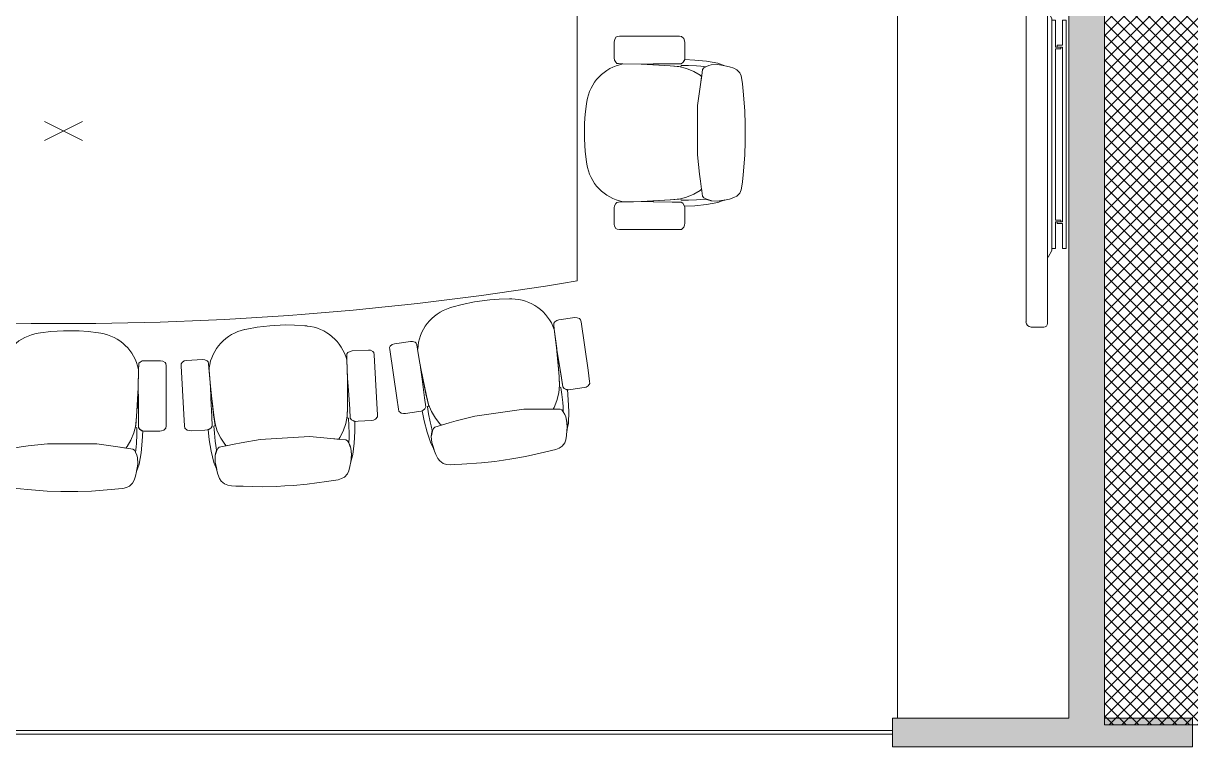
# Model space of a CAD drawing. Header units: inches. Extents: x -675 to 1187, y -924 to 1124.
# Drawn here: x -267.4 to -103.8, y 819.9 to 921.3 of the extents above; entities that cross this region are included whole.
import ezdxf

# ---------------------------------------------------------------- set-up
doc = ezdxf.new("R2010")
doc.units = ezdxf.units.IN
doc.header["$MEASUREMENT"] = 0
for name, color, linetype, lineweight in [('A-Flor-Case', 7, 'Continuous', 20), ('A-Flor-Case-ETR', 50, 'Continuous', 9), ('A-Flor-Case-hatch', 50, 'Continuous', 9), ('A-Flor-Case-TV', 50, 'Continuous', 9), ('A-Furn-Chair', 250, 'Continuous', 13), ('A-Furn-Table', 7, 'Continuous', 20), ('A-GLAZ', 151, 'Continuous', 13), ('A-Wall-E', 50, 'Continuous', 9), ('Base_dwg', 8, 'Continuous', 9)]:
    doc.layers.add(name, color=color, linetype=linetype, lineweight=lineweight)
doc.layers.add('G-Anno-Nplt', color=7, linetype='Continuous', lineweight=20, plot=False)

# ---------------------------------------------------------------- blocks, each defined once
blk = doc.blocks.new('Base_dwg__U251-727842-Level 1 Copy 1')
at = {"layer": 'A-Flor-Case-TV'}
for p, q in [((-27, -3.13), (-27, -4.88)), ((0, -2), (11, -2)), ((27, -4.88), (27, -3.13)), ((-26.25, -5.62), (26.25, -5.62))]:
    blk.add_line(p, q, dxfattribs=at)
at = {"layer": 'A-Flor-Case-TV', "flags": 128}
for points in [[(-12.25, -1.25), (-12.5, -1.25), (-12.5, -0.5), (-16, -0.5), (-16, 0), (16, 0), (16, -0.5), (12.5, -0.5), (12.5, -1.25), (12.25, -1.25)], [(-12, -1.5), (-12, -0.75), (-12.25, -0.75), (-12.25, -1.5), (-16, -1.5), (-16, -2)], [(12.25, -0.75), (12.25, -0.5), (-12.25, -0.5), (-12.25, -0.75)], [(16, -2), (16, -1.5), (12.25, -1.5), (12.25, -0.75), (12, -0.75), (12, -1.5), (-12, -1.5), (0, -1.5)], [(26.5, -2.63), (0, -2.63), (-26.5, -2.63)], [(17.2, -2.63), (17.2, -2.54), (16.27, -2), (-16.27, -2), (-17.2, -2.54), (-17.2, -2.63)]]:
    blk.add_lwpolyline(points, dxfattribs=at)
at = {"layer": 'A-Flor-Case-TV'}
for centre, radius, start, end in [((-26.5, -3.13), 0.5, 90, 180), ((26.5, -3.13), 0.5, 0, 90), ((-26.25, -4.88), 0.75, 180, 270), ((26.25, -4.88), 0.75, 270, 0)]:
    blk.add_arc(centre, radius, start, end, dxfattribs=at)
blk = doc.blocks.new('Base_dwg__U291-727865-Level 1 Copy 1')
at = {"layer": 'A-Wall-E'}
for points in [[(0, 2), (0, -2), (12.34, -2), (14.84, -1.08), (14.84, 2)], [(14.84, 2), (14.84, -1.08), (17.34, -2), (42.06, -2), (42.06, 2)]]:
    blk.add_hatch(color=256, dxfattribs=at).paths.add_polyline_path(points, flags=0)
at = {"layer": 'A-Wall-E', "flags": 128}
blk.add_lwpolyline([(17.34, -2), (42.06, -2), (42.06, 2), (14.84, 2), (0, 2), (0, -2), (12.34, -2)], dxfattribs=at)
blk = doc.blocks.new('Base_dwg__U314-727888-Level 1 Copy 1')
at = {"layer": 'A-Wall-E'}
blk.add_hatch(color=256, dxfattribs=at).paths.add_polyline_path([(164.92, 0), (164, 2.5), (0, 2.5), (0, -2.5), (164, -2.5)], flags=0)
at = {"layer": 'A-Wall-E', "flags": 128}
blk.add_lwpolyline([(164, 2.5), (0, 2.5), (0, -2.5), (164, -2.5)], dxfattribs=at)
blk = doc.blocks.new('Base_dwg__U407-727981-Level 1 Copy 1')
at = {"layer": 'A-GLAZ', "color": 50, "lineweight": 9, "flags": 128}
blk.add_lwpolyline([(0, -0.25), (180, -0.25), (180, 0.25), (0, 0.25)], close=True, dxfattribs=at)
blk = doc.blocks.new('Base_dwg_chair 3-727831-Level 1 Copy 1')
at = {"layer": 'A-Furn-Chair', "flags": 128}
for points in [[(-7.99, 16.41), (-9.13, 16.57), (-9.35, 16.73), (-9.5, 17.01), (-9.76, 17.7), (-9.79, 17.78), (-9.82, 18.65), (-9.73, 19.31), (-9.68, 19.65), (-9.53, 20.35), (-9.34, 20.95), (-9.12, 21.35), (-8.69, 21.76), (-8.26, 21.96), (-7.75, 22.08), (-7.12, 22.16), (-6.12, 22.23), (-3.38, 22.46), (-1.46, 22.52), (-0.26, 22.51), (0.93, 22.52), (2.85, 22.46), (5.6, 22.23), (6.6, 22.16), (7.23, 22.08), (7.73, 21.96), (8.16, 21.76), (8.59, 21.35), (8.82, 20.95), (9, 20.35), (9.14, 19.69), (9.22, 19.23), (9.3, 18.65), (9.26, 17.78), (9.17, 17.43), (9.01, 17.01), (8.86, 16.73), (8.64, 16.57), (7.8, 16.45), (6.53, 16.27), (3.58, 15.83), (-3.33, 15.83), (-6.05, 16.12), (-7.04, 16.27), (-8.16, 16.43)], [(-9.66, 19.69), (-10.01, 18.68), (-10.29, 17.09), (-10.47, 15.46), (-10.55, 14.02), (-10.43, 13.99), (-10.12, 13.8), (-9.95, 13.55), (-9.95, 12.28), (-9.92, 9.65), (-9.89, 7.98), (-9.66, 12.02), (-9.52, 13.49), (-9.7, 13.58), (-9.7, 14.57), (-9.65, 15.72), (-9.62, 16.32), (-9.54, 16.99), (-9.7, 17.42), (-9.79, 17.77), (-9.82, 18.64), (-9.74, 19.22), (-9.67, 19.68)], [(9.14, 19.69), (9.49, 18.68), (9.77, 17.09), (9.95, 15.46), (10.03, 14.02), (9.91, 13.99), (9.6, 13.8), (9.43, 13.55), (9.43, 12.28), (9.4, 9.65), (9.37, 7.98), (9.13, 12.02), (9, 13.49), (9.18, 13.58), (9.18, 14.57), (9.13, 15.72), (9.1, 16.32), (9.01, 16.99), (9.18, 17.42), (9.26, 17.77), (9.3, 18.64), (9.22, 19.22), (9.15, 19.68)], [(-9.93, 5.38), (-9.96, 4.76), (-10.01, 4.55), (-10.15, 4.38), (-10.47, 4.22), (-10.76, 4.18), (-13.04, 4.18), (-13.35, 4.23), (-13.66, 4.42), (-13.78, 4.59), (-13.81, 4.9), (-13.81, 11.74), (-13.81, 13.32), (-13.79, 13.62), (-13.5, 13.93), (-13.19, 14.02), (-12.93, 14.07), (-11.01, 14.07), (-10.69, 14.06), (-10.43, 14), (-10.12, 13.81), (-9.95, 13.56), (-9.95, 12.29), (-9.92, 9.66), (-9.89, 7.95)], [(9.41, 5.38), (9.44, 4.76), (9.48, 4.55), (9.63, 4.38), (9.94, 4.22), (10.24, 4.18), (12.51, 4.18), (12.82, 4.24), (13.13, 4.42), (13.26, 4.59), (13.28, 4.9), (13.28, 11.74), (13.28, 13.32), (13.26, 13.62), (12.97, 13.93), (12.66, 14.03), (12.4, 14.07), (10.49, 14.07), (10.17, 14.06), (9.9, 14.01), (9.6, 13.81), (9.43, 13.56), (9.42, 12.29), (9.39, 9.66), (9.37, 7.95)]]:
    blk.add_lwpolyline(points, close=True, dxfattribs=at)
for points in [[(9.41, 5.39), (9.37, 8.12), (9.14, 12.02), (9.03, 13.25), (8.77, 14.3), (8.33, 15.33), (7.82, 16.21), (7.64, 16.43), (6.53, 16.27), (3.58, 15.83), (-3.33, 15.83), (-6.05, 16.12), (-7.04, 16.27), (-8.16, 16.43), (-8.34, 16.21), (-8.85, 15.33), (-9.28, 14.3), (-9.54, 13.27), (-9.65, 12.04), (-9.88, 8.14), (-9.91, 6.87), (-9.93, 5.71), (-9.93, 5.4)], [(-4.63, 0.32), (-4.33, 0.27), (-2.88, 0.09), (-1.09, -0.01), (1.09, 0.01), (2.37, 0.09), (3.81, 0.27), (4.12, 0.32)]]:
    blk.add_lwpolyline(points, dxfattribs=at)
at = {"layer": 'A-Furn-Chair'}
for centre, start, end in [((-3.64, 6.66), 191.3157, 261.0966), ((3.13, 6.66), 278.9034, 348.6553)]:
    blk.add_arc(centre, 6.41, start, end, dxfattribs=at)
blk = doc.blocks.new('Base_dwg_boat 5-727833-Level 1 Copy 1')
at = {"layer": 'A-Furn-Table'}
blk.add_line((72, 21), (72, -21), dxfattribs=at)
blk.add_arc((0, 408), 435, 260.4727, 279.5273, dxfattribs=at)
at = {"layer": 'G-Anno-Nplt'}
for p, q in [((-2.68, 1.34), (2.68, -1.34)), ((-2.68, -1.34), (2.68, 1.34))]:
    blk.add_line(p, q, dxfattribs=at)
at = {"extrusion": (0, 0, -1), "zscale": -1}
for p, rotation in [((-73, 0), 90.00000000000001), ((-58.68, -23.81), 171.7550629421034), ((-29.99, -27.24), 176.7061250745268), ((-1.09, -28.01), 180)]:
    blk.add_blockref('Base_dwg_chair 3-727831-Level 1 Copy 1', p, dxfattribs=dict(at, rotation=rotation))
blk = doc.blocks.new('Base_dwg__U237-727834-Level 1 Copy 1')
blk.add_blockref('Base_dwg_boat 5-727833-Level 1 Copy 1', (0, 0))
blk = doc.blocks.new('Base_dwg-531197-Level 1 Copy 1')
at = {"layer": 'A-Flor-Case-hatch'}
h = blk.add_hatch(dxfattribs=at)
h.set_pattern_fill('FP_3', color=256, style=0, pattern_type=2)
h.set_pattern_definition([(135, (1250.674, 1815.875), (-0.8838835, -0.8838835), []), (225, (1250.674, 1815.875), (0.8838835, -0.8838835), [])])
h.paths.add_polyline_path([(1104.41, 1746.92), (1104.41, 1776.92), (914.89, 1776.92), (914.89, 1881.87), (1121.16, 1881.87), (1121.16, 1911.87), (884.89, 1911.87), (884.89, 1746.92), (1004.32, 1746.92)], flags=0)
at = {"layer": 'A-Flor-Case', "flags": 128}
blk.add_lwpolyline([(1104.41, 1746.92), (1104.41, 1776.92), (914.89, 1776.92), (914.89, 1881.87), (1121.16, 1881.87), (1121.16, 1911.87), (884.89, 1911.87), (884.89, 1746.92)], close=True, dxfattribs=at)
at = {"layer": 'A-Flor-Case-ETR', "flags": 128}
blk.add_lwpolyline([(855.89, 1911.87), (855.89, 1747.87), (879.89, 1747.87), (879.89, 1911.87), (855.89, 1911.87), (855.89, 1747.87), (879.89, 1747.87), (879.89, 1911.87)], close=True, dxfattribs=at)
for name, p, rotation in [('Base_dwg__U314-727888-Level 1 Copy 1', (882.39, 1911.87), 270), ('Base_dwg__U251-727842-Level 1 Copy 1', (879.51, 1829.68), 270), ('Base_dwg__U291-727865-Level 1 Copy 1', (897.23, 1745.87), 180), ('Base_dwg__U407-727981-Level 1 Copy 1', (855.17, 1745.87), 180)]:
    blk.add_blockref(name, p, dxfattribs=dict(rotation=rotation))
blk.add_blockref('Base_dwg__U237-727834-Level 1 Copy 1', (739, 1830.16))

msp = doc.modelspace()

# ---------------------------------------------------------------- block references
at = {"layer": 'Base_dwg', "color": 7, "lineweight": 20}
msp.add_blockref('Base_dwg-531197-Level 1 Copy 1', (-1000.79, -923.95), dxfattribs=at)

doc.saveas('drawing.dxf')
